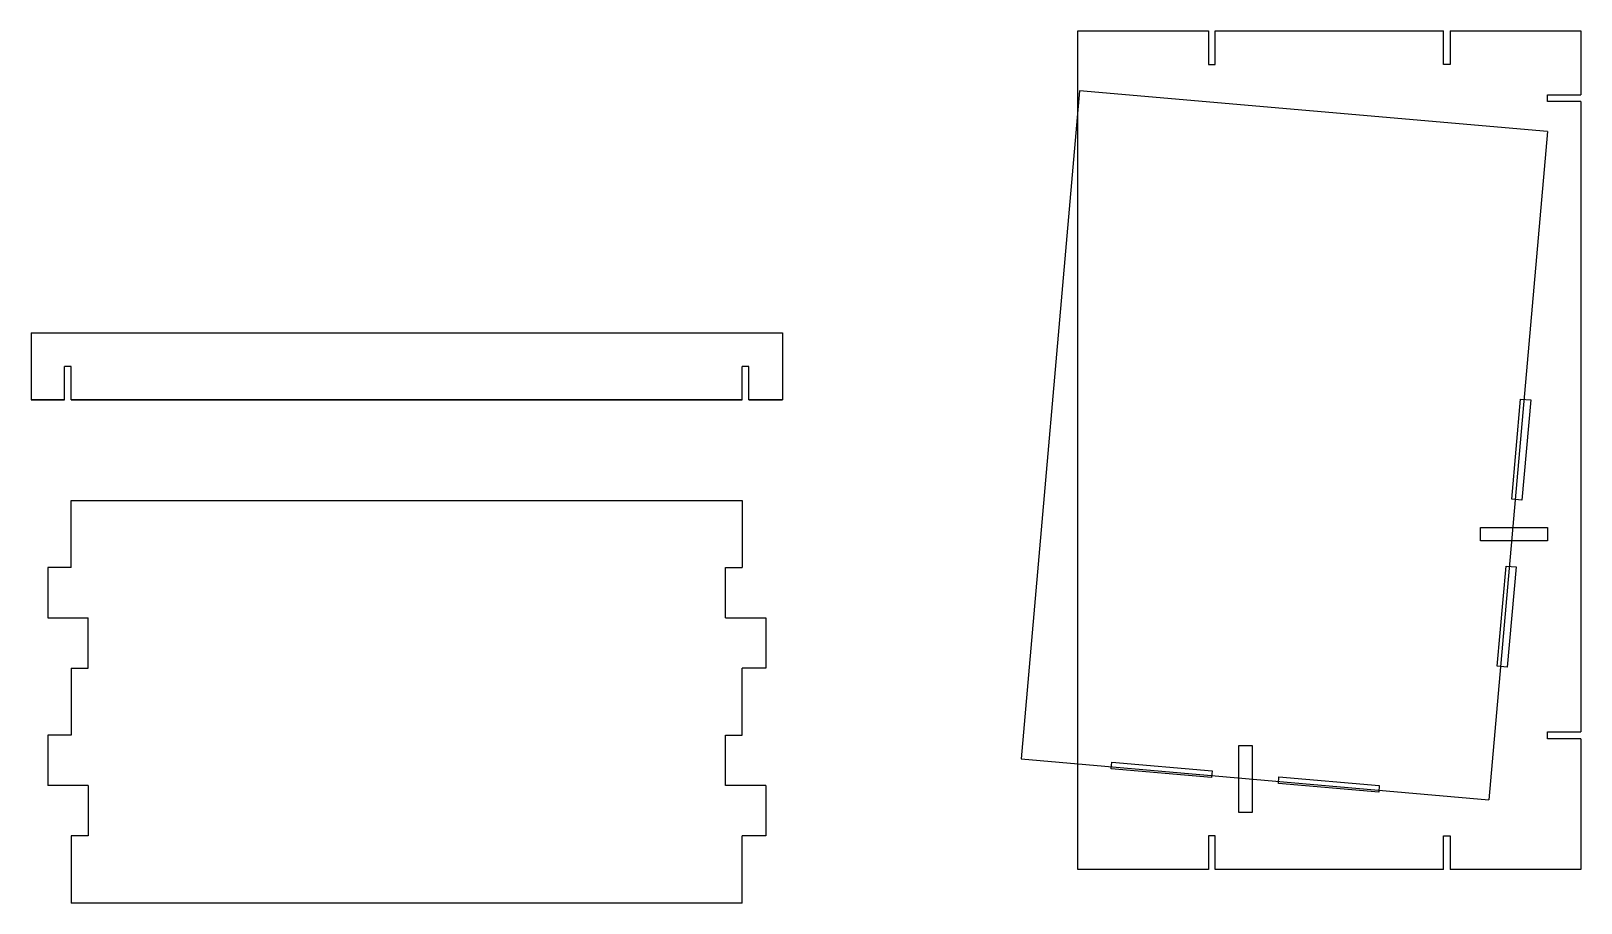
# Model space of a CAD drawing. Header units: millimetres. Extents: x -112 to 350, y 190 to 450.
import ezdxf

# ---------------------------------------------------------------- set-up
doc = ezdxf.new("R2010")
doc.units = ezdxf.units.MM
doc.layers.get('0').update_dxf_attribs({"linetype": 'CONTINUOUS', "lineweight": 25, "true_color": 0xffffff})

msp = doc.modelspace()

# ---------------------------------------------------------------- linework, layer by layer
for p, q in [((200, 200), (200, 450)), ((200, 450), (239, 450)), ((239, 450), (239, 440)), ((241, 440), (241, 450)), ((241, 450), (309, 450)), ((309, 440), (309, 450)), ((311, 450), (311, 440)), ((311, 450), (350, 450)), ((350, 450), (350, 431)), ((239, 440), (241, 440)), ((311, 440), (309, 440)), ((340, 429), (340, 431)), ((340, 431), (350, 431)), ((350, 429), (340, 429)), ((350, 429), (350, 241)), ((-112, 360), (112, 360)), ((-112, 360), (-112, 340)), ((112, 360), (112, 340)), ((-102, 340), (-102, 350)), ((-100, 350), (-102, 350)), ((-100, 340), (-100, 350)), ((100, 340), (100, 350)), ((102, 350), (100, 350)), ((102, 340), (102, 350)), ((-102, 340), (-112, 340)), ((-112, 340), (-102, 340)), ((100, 340), (-100, 340)), ((-100, 340), (100, 340)), ((112, 340), (102, 340)), ((102, 340), (112, 340)), ((329.4, 310.38), (332.01, 340.26)), ((332.01, 340.26), (335, 340)), ((335, 340), (332.39, 310.11)), ((-100, 290), (-100, 310)), ((-100, 310), (100, 310)), ((100, 310), (100, 290)), ((332.39, 310.11), (329.4, 310.38)), ((320, 302), (340, 302)), ((320, 298), (320, 302)), ((340, 302), (340, 298)), ((340, 298), (320, 298)), ((-107, 290), (-107, 275)), ((-100, 290), (-107, 290)), ((95, 275), (95, 290)), ((95, 290), (100, 290)), ((325.04, 260.57), (327.65, 290.45)), ((327.65, 290.45), (330.64, 290.19)), ((330.64, 290.19), (328.03, 260.3)), ((-107, 275), (-95, 275)), ((-95, 260), (-95, 275)), ((95, 275), (107, 275)), ((107, 275), (107, 260)), ((-100, 260), (-100, 240)), ((-100, 260), (-95, 260)), ((100, 240), (100, 260)), ((107, 260), (100, 260)), ((328.03, 260.3), (325.04, 260.57)), ((340, 239), (340, 241)), ((340, 241), (350, 241)), ((-100, 240), (-107, 240)), ((-107, 240), (-107, 225)), ((95, 225), (95, 240)), ((95, 240), (100, 240)), ((248, 237), (252, 237)), ((248, 217), (248, 237)), ((252, 237), (252, 217)), ((350, 239), (340, 239)), ((350, 239), (350, 200)), ((210, 230), (210.17, 231.99)), ((210.17, 231.99), (240.06, 229.38)), ((239.89, 227.39), (210, 230)), ((240.06, 229.38), (239.89, 227.39)), ((259.81, 225.64), (259.98, 227.63)), ((259.98, 227.63), (289.87, 225.02)), ((-95, 225), (-107, 225)), ((-95, 225), (-95, 210)), ((107, 225), (95, 225)), ((107, 225), (107, 210)), ((289.7, 223.03), (259.81, 225.64)), ((289.87, 225.02), (289.7, 223.03)), ((252, 217), (248, 217)), ((-95, 210), (-100, 210)), ((-100, 210), (-100, 190)), ((100, 190), (100, 210)), ((107, 210), (100, 210)), ((241, 210), (239, 210)), ((239, 210), (239, 200)), ((241, 200), (241, 210)), ((309, 200), (309, 210)), ((309, 210), (311, 210)), ((311, 210), (311, 200)), ((239, 200), (200, 200)), ((309, 200), (241, 200)), ((350, 200), (311, 200)), ((100, 190), (-100, 190))]:
    msp.add_line(p, q)
at = {"color": 1, "true_color": 0xff0000}
for p, q in [((200.53, 432.2), (183.1, 232.96)), ((340, 420), (200.53, 432.2)), ((340, 420), (322.57, 220.76)), ((183.1, 232.96), (322.57, 220.76))]:
    msp.add_line(p, q, dxfattribs=at)

doc.saveas('drawing.dxf')
